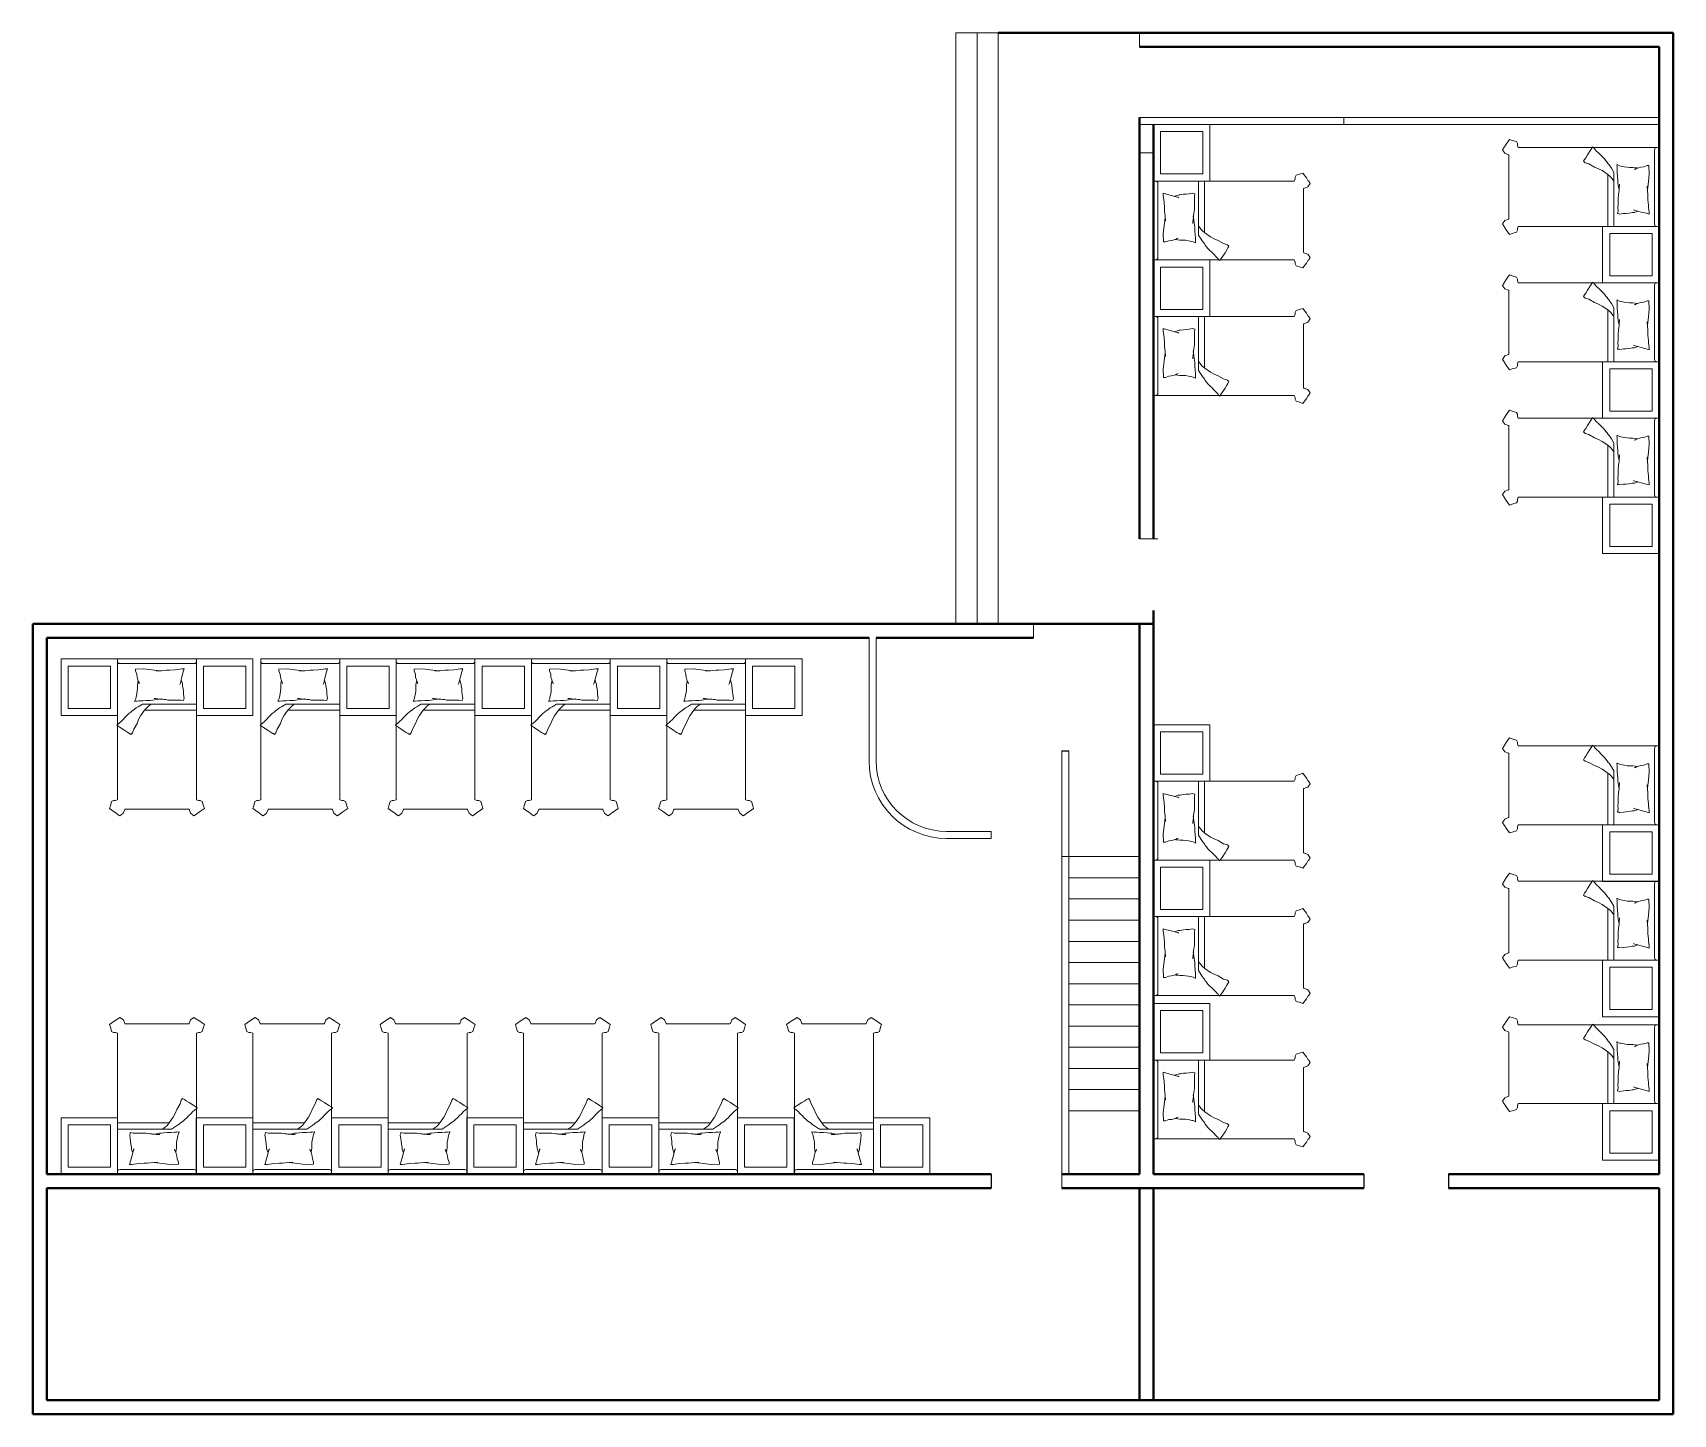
# Model space of a CAD drawing. Header units: metres. Extents: x -846 to 2173, y -239 to 2157.
# Drawn here: x 73.16 to 96.41, y 174.83 to 194.4 of the extents above; entities that cross this region are included whole.
import ezdxf

# ---------------------------------------------------------------- set-up
doc = ezdxf.new("R2010")
doc.units = ezdxf.units.M
doc.header["$MEASUREMENT"] = 0
doc.linetypes.add('ACAD_ISO02W100', pattern=[15, 12, -3])
for name, color, linetype, lineweight in [('furniture', 220, 'Continuous', 13), ('interiors', 133, 'Continuous', 13), ('section line', 104, 'Continuous', 40), ('SECTION LINE FIRST FLOOR', 110, 'Continuous', 30)]:
    doc.layers.add(name, color=color, linetype=linetype, lineweight=lineweight)

# ---------------------------------------------------------------- blocks, each defined once
blk = doc.blocks.new('sidetable')
at = {"layer": 'furniture'}
for points in [[(-37.824, -86.501), (-37.024, -86.501), (-37.024, -87.301), (-37.824, -87.301)], [(-37.724, -86.601), (-37.124, -86.601), (-37.124, -87.201), (-37.724, -87.201)]]:
    blk.add_lwpolyline(points, close=True, dxfattribs=at)
blk = doc.blocks.new('single bed')
at = {"layer": 'furniture'}
for p, q in [((3736.554, 1456.282), (3737.319, 1456.282)), ((3736.587, 1456.196), (3737.319, 1456.196))]:
    blk.add_line(p, q, dxfattribs=at)
for points in [[(3737.319, 1456.921), (3736.201, 1456.921), (3736.201, 1454.926)], [(3737.287, 1456.857), (3736.233, 1456.857)], [(3737.319, 1454.926), (3737.319, 1456.921)], [(3736.821, 1456.356), (3736.797, 1456.354), (3736.764, 1456.348), (3736.728, 1456.342), (3736.698, 1456.338), (3736.662, 1456.335), (3736.612, 1456.333), (3736.559, 1456.329), (3736.51, 1456.327), (3736.476, 1456.325), (3736.449, 1456.323), (3736.443, 1456.325), (3736.46, 1456.359), (3736.464, 1456.378), (3736.474, 1456.426), (3736.481, 1456.469), (3736.483, 1456.502), (3736.483, 1456.549), (3736.487, 1456.581), (3736.491, 1456.604), (3736.493, 1456.612)], [(3736.801, 1456.755), (3736.683, 1456.769), (3736.574, 1456.782), (3736.456, 1456.778), (3736.456, 1456.751), (3736.474, 1456.705), (3736.478, 1456.664), (3736.488, 1456.628), (3736.497, 1456.601), (3736.506, 1456.587), (3736.51, 1456.569)], [(3737.103, 1456.621), (3737.12, 1456.572), (3737.122, 1456.555), (3737.122, 1456.542), (3737.131, 1456.496), (3737.135, 1456.456), (3737.137, 1456.416), (3737.146, 1456.367), (3737.141, 1456.352), (3737.138, 1456.333), (3737.097, 1456.34), (3737.047, 1456.338), (3737.013, 1456.34), (3736.914, 1456.34), (3736.886, 1456.346), (3736.861, 1456.348), (3736.837, 1456.352), (3736.808, 1456.354), (3736.772, 1456.357), (3736.743, 1456.361), (3736.719, 1456.361)], [(3736.751, 1456.751), (3736.824, 1456.755), (3736.856, 1456.76), (3736.897, 1456.764), (3736.942, 1456.764), (3737.019, 1456.769), (3737.051, 1456.773), (3737.083, 1456.778), (3737.115, 1456.782), (3737.147, 1456.782), (3737.133, 1456.737), (3737.115, 1456.669), (3737.097, 1456.601), (3737.092, 1456.578), (3737.083, 1456.56)], [(3736.681, 1456.282), (3736.554, 1456.282), (3736.495, 1456.245), (3736.467, 1456.228), (3736.447, 1456.214), (3736.433, 1456.2), (3736.41, 1456.186), (3736.388, 1456.169), (3736.363, 1456.149), (3736.334, 1456.121), (3736.306, 1456.09), (3736.286, 1456.07), (3736.247, 1456.031), (3736.23, 1456.017), (3736.219, 1456.006), (3736.199, 1455.994), (3736.199, 1455.989), (3736.191, 1455.98), (3736.21, 1455.969), (3736.239, 1455.949), (3736.303, 1455.907), (3736.346, 1455.882), (3736.371, 1455.865), (3736.396, 1455.851), (3736.396, 1455.851), (3736.416, 1455.873), (3736.433, 1455.927), (3736.478, 1456.006), (3736.501, 1456.062), (3736.529, 1456.115), (3736.585, 1456.194), (3736.616, 1456.231), (3736.639, 1456.251), (3736.664, 1456.27), (3736.68, 1456.281)], [(3736.201, 1454.926), (3736.17, 1454.915), (3736.146, 1454.915), (3736.118, 1454.901), (3736.1, 1454.839), (3736.087, 1454.802), (3736.154, 1454.754), (3736.191, 1454.732), (3736.198, 1454.725), (3736.236, 1454.7), (3736.283, 1454.735), (3736.304, 1454.788), (3736.309, 1454.793)], [(3736.309, 1454.793), (3737.211, 1454.793)], [(3737.319, 1454.926), (3737.349, 1454.915), (3737.374, 1454.915), (3737.402, 1454.901), (3737.42, 1454.839), (3737.432, 1454.802), (3737.365, 1454.754), (3737.328, 1454.732), (3737.321, 1454.725), (3737.284, 1454.7), (3737.236, 1454.735), (3737.215, 1454.788), (3737.211, 1454.793)]]:
    blk.add_lwpolyline(points, dxfattribs=at)
for centre, start, end in [((3736.233, 1456.889), 180, 270), ((3737.287, 1456.889), 270, 0)]:
    blk.add_arc(centre, 0.032, start, end, dxfattribs=at)
blk = doc.blocks.new('bed with table(single)')
at = {"layer": 'interiors'}
blk.add_blockref('sidetable', (116.08, 109.519), dxfattribs=at)
at = {"layer": 'section line', "rotation": 90}
blk.add_blockref('single bed', (1535.177, -3715.101), dxfattribs=at)

msp = doc.modelspace()

# ---------------------------------------------------------------- linework, layer by layer
for p, q in [((87.746, 184.226), (87.846, 184.226)), ((86.746, 178.228), (86.746, 178.028)), ((92.028, 178.228), (92.028, 178.028)), ((93.228, 178.228), (93.228, 178.028))]:
    msp.add_line(p, q)
at = {"layer": 'interiors'}
for p, q in [((86.246, 194.397), (86.246, 186.026)), ((86.246, 194.397), (96.411, 194.397)), ((86.546, 194.397), (86.546, 186.026)), ((86.846, 194.397), (86.846, 186.026)), ((88.846, 194.397), (88.846, 194.197)), ((96.211, 194.197), (96.211, 193.197)), ((96.211, 193.197), (88.846, 193.197)), ((91.746, 193.097), (91.746, 193.197)), ((96.211, 193.097), (88.846, 193.097)), ((91.846, 193.097), (91.746, 193.097)), ((88.846, 192.697), (89.046, 192.697)), ((89.046, 190.289), (89.046, 190.889)), ((88.846, 187.226), (89.109, 187.226)), ((87.346, 186.026), (87.346, 185.826)), ((85.015, 185.826), (85.015, 184.084)), ((85.115, 185.826), (85.115, 184.084)), ((85.115, 185.826), (85.115, 184.084)), ((87.746, 182.726), (87.746, 184.226)), ((87.846, 182.726), (87.846, 184.226)), ((86.115, 183.084), (86.746, 183.084)), ((86.746, 183.084), (86.115, 183.084)), ((86.115, 182.984), (86.746, 182.984)), ((86.746, 182.984), (86.746, 183.084)), ((87.746, 178.028), (87.746, 182.726)), ((87.846, 178.228), (87.846, 182.726))]:
    msp.add_line(p, q, dxfattribs=at)
at = {"layer": 'interiors', "linetype": 'ACAD_ISO02W100', "ltscale": 0.1}
for p, q in [((87.746, 182.726), (88.846, 182.726)), ((87.846, 182.426), (88.846, 182.426)), ((87.846, 182.126), (88.846, 182.126)), ((87.846, 181.826), (88.846, 181.826)), ((87.846, 181.526), (88.846, 181.526)), ((87.846, 181.526), (88.846, 181.526)), ((87.846, 181.526), (88.846, 181.526)), ((87.846, 181.526), (88.846, 181.526)), ((87.846, 181.226), (88.846, 181.226)), ((87.846, 180.926), (88.846, 180.926)), ((87.846, 180.626), (88.846, 180.626)), ((87.846, 180.326), (88.846, 180.326)), ((87.846, 180.026), (88.846, 180.026)), ((87.846, 180.026), (88.846, 180.026)), ((87.846, 179.726), (88.846, 179.726)), ((87.846, 179.426), (88.846, 179.426)), ((87.846, 179.126), (88.846, 179.126))]:
    msp.add_line(p, q, dxfattribs=at)
at = {"layer": 'interiors'}
for centre, radius, start, end in [((90.746, 191.989), 1, 359.9999999999968, 0), ((86.115, 184.084), 1.1, 180, 270), ((86.115, 184.084), 1, 180, 270)]:
    msp.add_arc(centre, radius, start, end, dxfattribs=at)
at = {"layer": 'section line'}
for p, q in [((86.846, 194.397), (96.411, 194.397)), ((96.411, 174.828), (96.411, 194.397)), ((88.846, 194.197), (96.211, 194.197)), ((96.211, 178.228), (96.211, 194.197)), ((88.846, 193.197), (88.846, 187.226)), ((89.046, 193.097), (89.046, 187.226)), ((89.046, 186.211), (89.046, 178.228)), ((73.165, 186.026), (73.165, 174.828)), ((73.165, 184.326), (73.165, 186.026)), ((73.165, 186.026), (89.046, 186.026)), ((88.846, 186.026), (88.846, 185.025)), ((73.365, 184.326), (73.365, 185.826)), ((73.365, 185.826), (85.015, 185.826)), ((85.115, 185.826), (87.346, 185.826)), ((88.846, 185.025), (88.846, 178.228)), ((73.365, 184.326), (73.365, 178.228)), ((86.746, 178.228), (73.365, 178.228)), ((88.846, 178.228), (87.746, 178.228)), ((92.028, 178.228), (89.046, 178.228)), ((96.211, 178.228), (93.228, 178.228)), ((73.365, 178.028), (73.365, 175.028)), ((86.746, 178.028), (73.365, 178.028)), ((92.028, 178.028), (87.746, 178.028)), ((88.846, 178.028), (88.846, 175.028)), ((89.046, 178.028), (89.046, 175.028)), ((96.211, 178.028), (93.228, 178.028)), ((96.211, 175.028), (96.211, 178.028)), ((96.411, 174.828), (73.165, 174.828)), ((96.211, 175.028), (73.365, 175.028))]:
    msp.add_line(p, q, dxfattribs=at)
at = {"layer": 'SECTION LINE FIRST FLOOR'}
msp.add_line((96.211, 194.197), (90.211, 194.197), dxfattribs=at)

# ---------------------------------------------------------------- block references
for p in [(10.79, 170.079), (10.79, 168.161), (10.79, 161.576), (10.79, 159.659), (10.79, 157.627)]:
    msp.add_blockref('bed with table(single)', p)
for p, rotation in [((174.467, 213.872), 180), ((174.467, 211.954), 180), ((174.467, 210.037), 180), ((53.265, 263.782), 270), ((55.296, 263.782), 270), ((57.213, 263.782), 270), ((59.131, 263.782), 270), ((61.048, 263.782), 270), ((174.467, 205.394), 180), ((174.467, 203.477), 180), ((96.583, 99.972), 90), ((98.5, 99.972), 90), ((100.418, 99.972), 90), ((102.335, 99.972), 90), ((104.253, 99.972), 90), ((174.467, 201.445), 180)]:
    msp.add_blockref('bed with table(single)', p, dxfattribs=dict(rotation=rotation))
at = {"xscale": -1, "rotation": 270}
msp.add_blockref('bed with table(single)', (62.861, 99.972), dxfattribs=at)
at = {"layer": 'interiors'}
for p, rotation in [((36.541, 98.225), 180), ((-3.349, 216.051), 90)]:
    msp.add_blockref('sidetable', p, dxfattribs=dict(at, rotation=rotation))

doc.saveas('drawing.dxf')
